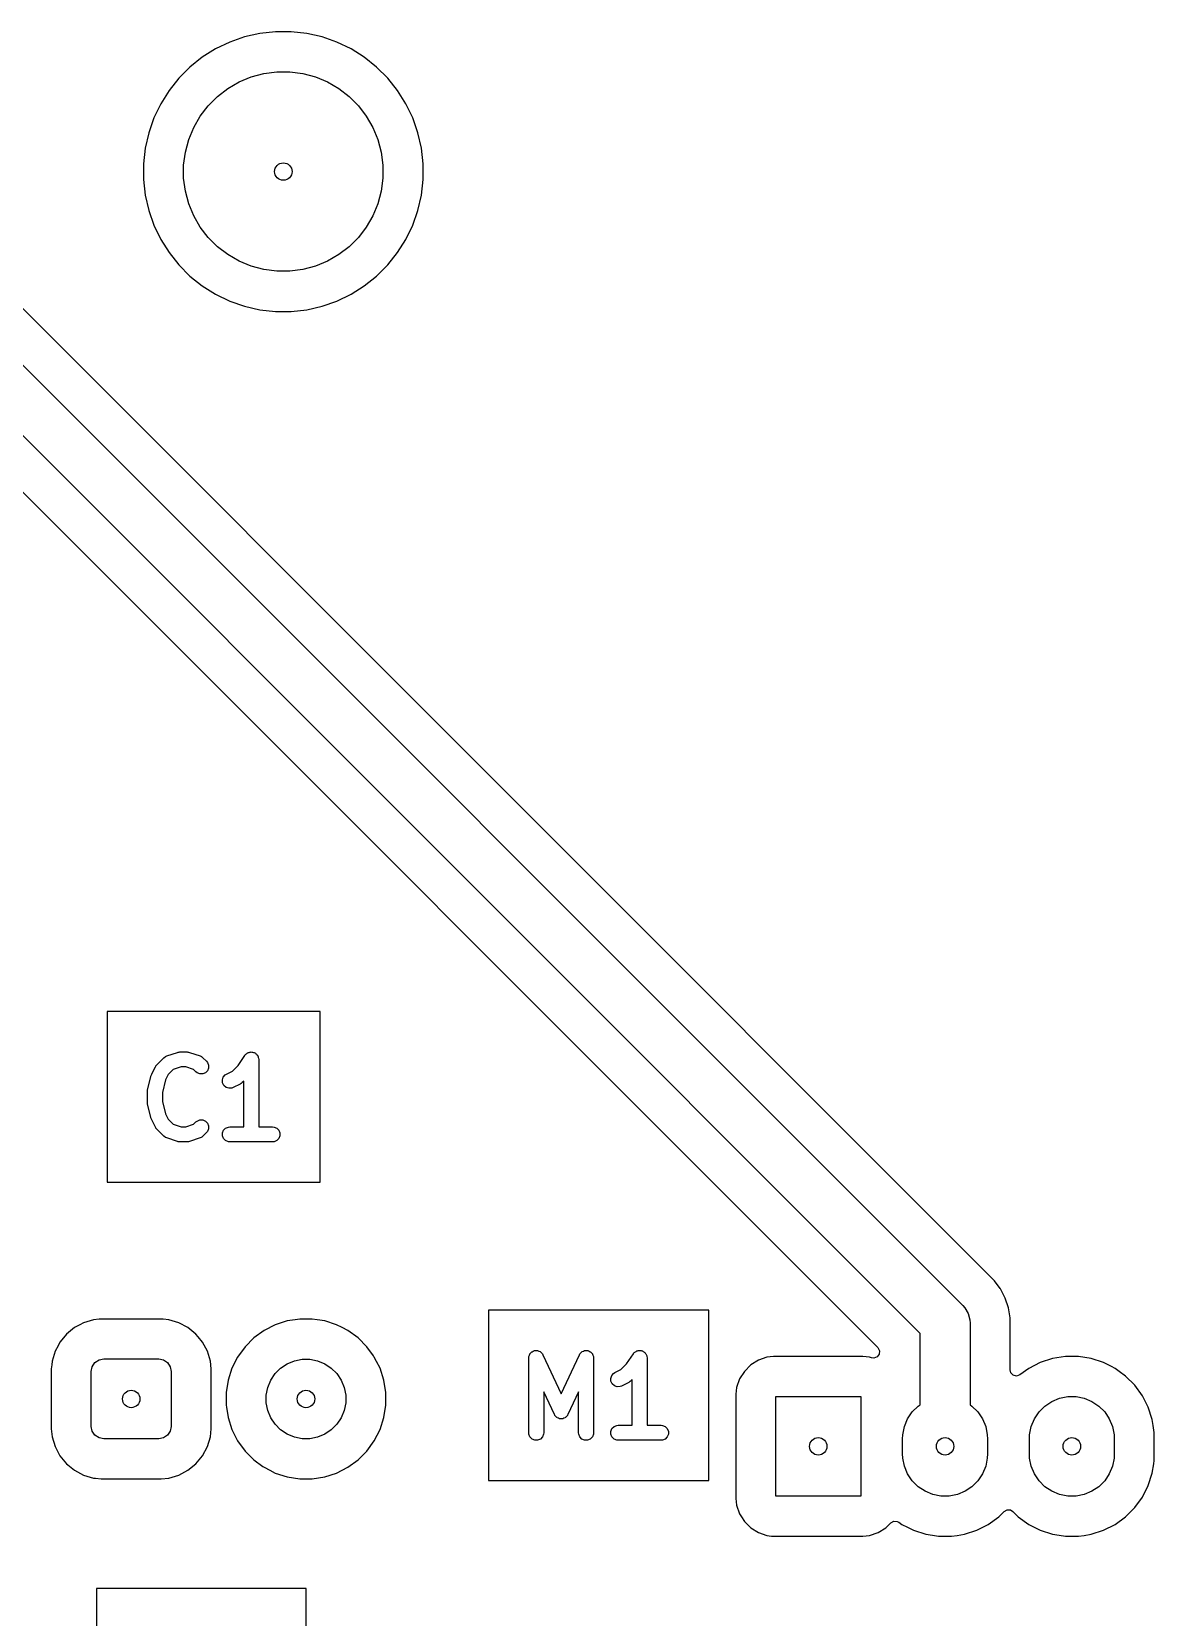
# Model space of a CAD drawing. Extents: x 20 to 124, y -124 to -20.
# Drawn here: x 61.82 to 84.3, y -94.91 to -63.16 of the extents above; entities that cross this region are included whole.
import ezdxf

# ---------------------------------------------------------------- set-up
doc = ezdxf.new("R2010")
doc.units = 0
doc.layers.add('BLACK', color=7, linetype='CONTINUOUS')
doc.layers.add('WHITE', color=7, linetype='CONTINUOUS')

msp = doc.modelspace()

# ---------------------------------------------------------------- linework, layer by layer
at = {"layer": 'BLACK', "linetype": 'CONTINUOUS'}
for p, q in [((66.697722, -63.162), (66.385172, -63.197216)), ((66.697727, -63.162), (66.697722, -63.162)), ((67.012273, -63.162), (66.697727, -63.162)), ((67.012277, -63.162), (67.012273, -63.162)), ((67.324827, -63.197216), (67.012277, -63.162)), ((65.781604, -63.371098), (65.498213, -63.507572)), ((66.078498, -63.267211), (65.781604, -63.371098)), ((66.0785, -63.26721), (66.078498, -63.267211)), ((66.385156, -63.197218), (66.0785, -63.26721)), ((66.385172, -63.197216), (66.385156, -63.197218)), ((67.324843, -63.197218), (67.324827, -63.197216)), ((67.631499, -63.26721), (67.324843, -63.197218)), ((67.631501, -63.267211), (67.631499, -63.26721)), ((67.928395, -63.371098), (67.631501, -63.267211)), ((68.211786, -63.507572), (67.928395, -63.371098)), ((65.231878, -63.674922), (64.985956, -63.871038)), ((65.498213, -63.507572), (65.231878, -63.674922)), ((68.211789, -63.507574), (68.211786, -63.507572)), ((68.478123, -63.674923), (68.211789, -63.507574)), ((68.724044, -63.871039), (68.478123, -63.674923)), ((64.763538, -64.093456), (64.567422, -64.339378)), ((64.985956, -63.871038), (64.763538, -64.093456)), ((65.970423, -64.168755), (66.212121, -64.06864)), ((66.212121, -64.06864), (66.464819, -64.000929)), ((66.464819, -64.000929), (66.724194, -63.966782)), ((66.724194, -63.966782), (66.985806, -63.966782)), ((66.985806, -63.966782), (67.245181, -64.000929)), ((67.245181, -64.000929), (67.497879, -64.06864)), ((67.497879, -64.06864), (67.739577, -64.168755)), ((68.946461, -64.093456), (68.724044, -63.871039)), ((69.142577, -64.339377), (68.946461, -64.093456)), ((64.567422, -64.339378), (64.400072, -64.605713)), ((65.536308, -64.45882), (65.74386, -64.299561)), ((65.74386, -64.299561), (65.970423, -64.168755)), ((67.739577, -64.168755), (67.96614, -64.299561)), ((67.96614, -64.299561), (68.173692, -64.45882)), ((69.309926, -64.605711), (69.142577, -64.339377)), ((64.400072, -64.605713), (64.263598, -64.889104)), ((65.192061, -64.85136), (65.35132, -64.643808)), ((65.35132, -64.643808), (65.536308, -64.45882)), ((68.173692, -64.45882), (68.35868, -64.643808)), ((68.35868, -64.643808), (68.517939, -64.85136)), ((69.446402, -64.889106), (69.309926, -64.605711)), ((64.263598, -64.889104), (64.159711, -65.185998)), ((64.96114, -65.319621), (65.061255, -65.077923)), ((65.061255, -65.077923), (65.192061, -64.85136)), ((68.517939, -64.85136), (68.648745, -65.077923)), ((68.648745, -65.077923), (68.74886, -65.319621)), ((69.550289, -65.186), (69.446402, -64.889106)), ((64.15971, -65.186), (64.089718, -65.492656)), ((64.159711, -65.185998), (64.15971, -65.186)), ((64.893429, -65.572319), (64.96114, -65.319621)), ((68.74886, -65.319621), (68.816571, -65.572319)), ((69.620282, -65.49266), (69.550289, -65.186)), ((64.089716, -65.492672), (64.0545, -65.805222)), ((64.089718, -65.492656), (64.089716, -65.492672)), ((64.859282, -65.831694), (64.893429, -65.572319)), ((68.816571, -65.572319), (68.850718, -65.831694)), ((69.655499, -65.805222), (69.620282, -65.49266)), ((64.0545, -65.805222), (64.0545, -66.119777)), ((64.859282, -66.093306), (64.859282, -65.831694)), ((68.850718, -65.831694), (68.850718, -66.093306)), ((69.6555, -65.805227), (69.655499, -65.805222)), ((69.6555, -66.119773), (69.6555, -65.805227)), ((58.098682, -66.299076), (80.463253, -88.663646)), ((81.101671, -88.169986), (58.991819, -66.060134)), ((64.0545, -66.119777), (64.089716, -66.432327)), ((64.893429, -66.352681), (64.859282, -66.093306)), ((68.850718, -66.093306), (68.816571, -66.352681)), ((69.620282, -66.43234), (69.6555, -66.119773)), ((64.089716, -66.432327), (64.089718, -66.432343)), ((64.089718, -66.432343), (64.15971, -66.738999)), ((64.96114, -66.605379), (64.893429, -66.352681)), ((65.061255, -66.847077), (64.96114, -66.605379)), ((68.74886, -66.605379), (68.648745, -66.847077)), ((68.816571, -66.352681), (68.74886, -66.605379)), ((69.550289, -66.739), (69.620282, -66.43234)), ((64.15971, -66.738999), (64.159711, -66.739001)), ((64.159711, -66.739001), (64.263598, -67.035895)), ((65.192061, -67.07364), (65.061255, -66.847077)), ((68.648745, -66.847077), (68.517939, -67.07364)), ((69.446402, -67.035894), (69.550289, -66.739)), ((79.6097, -89.224306), (57.391576, -67.006182)), ((64.263598, -67.035895), (64.400072, -67.319286)), ((65.35132, -67.281192), (65.192061, -67.07364)), ((65.536308, -67.46618), (65.35132, -67.281192)), ((68.35868, -67.281192), (68.173692, -67.46618)), ((68.517939, -67.07364), (68.35868, -67.281192)), ((69.309926, -67.319289), (69.446402, -67.035894)), ((64.400072, -67.319286), (64.400074, -67.319289)), ((64.400074, -67.319289), (64.567423, -67.585623)), ((64.567423, -67.585623), (64.763539, -67.831544)), ((65.74386, -67.625439), (65.536308, -67.46618)), ((68.173692, -67.46618), (67.96614, -67.625439)), ((68.946461, -67.831544), (69.142577, -67.585623)), ((69.142577, -67.585623), (69.309926, -67.319289)), ((57.152634, -67.899319), (78.763175, -89.50986)), ((64.763539, -67.831544), (64.985956, -68.053961)), ((65.970423, -67.756245), (65.74386, -67.625439)), ((66.212121, -67.85636), (65.970423, -67.756245)), ((66.464819, -67.924071), (66.212121, -67.85636)), ((66.724194, -67.958218), (66.464819, -67.924071)), ((67.245181, -67.924071), (66.985806, -67.958218)), ((67.497879, -67.85636), (67.245181, -67.924071)), ((67.739577, -67.756245), (67.497879, -67.85636)), ((67.96614, -67.625439), (67.739577, -67.756245)), ((68.724044, -68.053961), (68.946461, -67.831544)), ((64.985956, -68.053961), (65.231877, -68.250077)), ((65.231877, -68.250077), (65.498211, -68.417426)), ((66.985806, -67.958218), (66.724194, -67.958218)), ((68.211789, -68.417426), (68.478123, -68.250077)), ((68.478123, -68.250077), (68.724044, -68.053961)), ((65.498211, -68.417426), (65.781606, -68.553902)), ((65.781606, -68.553902), (66.0785, -68.657789)), ((67.6315, -68.657789), (67.928394, -68.553902)), ((67.928394, -68.553902), (68.211789, -68.417426)), ((66.0785, -68.657789), (66.38516, -68.727782)), ((66.38516, -68.727782), (66.697723, -68.762999)), ((66.697723, -68.762999), (66.697724, -68.763)), ((66.697724, -68.763), (66.697727, -68.763)), ((66.697727, -68.763), (67.012276, -68.763)), ((67.012276, -68.762999), (67.32484, -68.727782)), ((67.012276, -68.763), (67.012276, -68.762999)), ((67.32484, -68.727782), (67.6315, -68.657789)), ((67.596423, -82.782484), (63.325576, -82.782484)), ((63.325576, -82.782484), (63.325576, -86.198053)), ((67.596423, -86.198053), (67.596423, -82.782484)), ((64.320571, -83.849048), (64.463428, -83.706191)), ((64.463428, -83.706191), (64.486158, -83.687536)), ((64.486158, -83.687536), (64.491139, -83.685472)), ((64.491139, -83.685472), (64.495209, -83.681943)), ((64.495209, -83.681943), (64.52206, -83.669955)), ((64.52206, -83.669955), (64.736345, -83.598526)), ((64.736345, -83.598526), (64.750854, -83.595226)), ((64.750854, -83.595226), (64.754516, -83.59371)), ((64.754516, -83.59371), (64.759824, -83.593187)), ((64.759824, -83.593187), (64.765019, -83.592006)), ((64.765019, -83.592006), (64.768968, -83.592286)), ((64.768968, -83.592286), (64.78378, -83.590828)), ((64.78378, -83.590828), (64.926637, -83.590828)), ((64.926637, -83.590828), (64.941448, -83.592286)), ((64.941448, -83.592286), (64.945398, -83.592006)), ((64.945398, -83.592006), (64.950592, -83.593187)), ((64.950592, -83.593187), (64.955901, -83.59371)), ((64.955901, -83.59371), (64.959563, -83.595227)), ((64.959563, -83.595227), (64.974071, -83.598526)), ((64.974071, -83.598526), (65.188357, -83.669954)), ((65.188357, -83.669954), (65.215208, -83.681943)), ((65.215208, -83.681943), (65.219278, -83.685473)), ((65.219278, -83.685473), (65.224258, -83.687536)), ((65.224258, -83.687536), (65.246989, -83.706191)), ((65.246989, -83.706191), (65.318417, -83.777619)), ((65.318417, -83.777619), (65.337072, -83.800349)), ((65.337072, -83.800349), (65.359468, -83.854422)), ((65.952924, -83.859551), (66.087544, -83.657623)), ((66.087544, -83.657623), (66.08761, -83.657542)), ((66.08761, -83.657542), (66.087631, -83.657492)), ((66.087631, -83.657492), (66.087742, -83.65738)), ((66.087742, -83.65738), (66.106174, -83.634872)), ((66.106174, -83.634872), (66.118516, -83.626606)), ((66.118516, -83.626606), (66.129015, -83.616108)), ((66.129015, -83.616108), (66.142591, -83.610484)), ((66.142591, -83.610484), (66.154804, -83.602306)), ((66.154804, -83.602306), (66.169365, -83.599393)), ((66.169365, -83.599393), (66.183087, -83.59371)), ((66.183087, -83.59371), (66.197784, -83.59371)), ((66.197784, -83.59371), (66.212194, -83.590828)), ((66.212194, -83.590828), (66.226764, -83.59371)), ((66.226764, -83.59371), (66.241615, -83.59371)), ((66.241615, -83.59371), (66.255189, -83.599332)), ((66.255189, -83.599332), (66.269608, -83.602185)), ((66.269608, -83.602185), (66.281968, -83.610425)), ((66.281968, -83.610425), (66.295687, -83.616108)), ((66.295687, -83.616108), (66.306076, -83.626497)), ((66.306076, -83.626497), (66.318307, -83.634651)), ((66.318307, -83.634651), (66.326572, -83.646993)), ((66.326572, -83.646993), (66.337071, -83.657492)), ((66.337071, -83.657492), (66.342694, -83.671068)), ((66.342694, -83.671068), (66.350873, -83.683281)), ((66.350873, -83.683281), (66.353785, -83.697843)), ((66.353785, -83.697843), (66.359469, -83.711564)), ((66.359469, -83.711564), (66.36232, -83.740516)), ((66.36232, -83.740516), (66.362351, -83.74067)), ((66.362351, -83.74067), (66.36234, -83.740722)), ((66.36234, -83.740722), (66.362351, -83.740828)), ((66.362351, -83.740828), (66.362351, -85.090828)), ((64.138259, -84.347305), (64.209687, -84.061591)), ((64.209687, -84.061591), (64.210458, -84.059432)), ((64.210458, -84.059432), (64.210535, -84.058352)), ((64.210535, -84.058352), (64.215193, -84.046177)), ((64.215193, -84.046177), (64.21958, -84.0339)), ((64.21958, -84.0339), (64.220224, -84.033029)), ((64.220224, -84.033029), (64.221044, -84.030889)), ((64.221044, -84.030889), (64.292473, -83.888032)), ((64.292473, -83.888032), (64.3004, -83.875438)), ((64.3004, -83.875438), (64.301916, -83.871779)), ((64.301916, -83.871779), (64.305297, -83.867659)), ((64.305297, -83.867659), (64.308138, -83.863146)), ((64.308138, -83.863146), (64.311131, -83.860549)), ((64.311131, -83.860549), (64.320571, -83.849048)), ((64.549915, -84.043967), (64.496734, -84.150327)), ((64.650521, -83.943361), (64.549915, -84.043967)), ((64.808123, -83.890828), (64.650521, -83.943361)), ((64.902297, -83.890828), (64.808123, -83.890828)), ((65.059895, -83.943361), (64.902297, -83.890828)), ((65.106285, -83.989751), (65.059895, -83.943361)), ((65.129015, -84.008406), (65.106285, -83.989751)), ((65.183088, -84.030802), (65.129015, -84.008406)), ((65.241614, -84.030802), (65.183088, -84.030802)), ((65.295686, -84.008406), (65.241614, -84.030802)), ((65.337072, -83.96702), (65.295686, -84.008406)), ((65.359468, -83.912948), (65.337072, -83.96702)), ((65.359468, -83.854422), (65.359468, -83.912948)), ((65.634958, -84.150639), (65.653465, -84.095116)), ((65.653465, -84.095116), (65.691812, -84.050901)), ((65.691812, -84.050901), (65.716698, -84.035236)), ((65.716698, -84.035236), (65.837783, -83.974692)), ((65.837783, -83.974692), (65.952924, -83.859551)), ((64.13378, -84.383685), (64.134282, -84.378581)), ((64.13378, -84.597971), (64.13378, -84.383685)), ((64.133957, -84.376394), (64.135576, -84.365443)), ((64.134282, -84.378581), (64.133957, -84.376394)), ((64.135576, -84.365443), (64.136662, -84.354421)), ((64.136662, -84.354421), (64.137509, -84.352376)), ((64.137509, -84.352376), (64.138259, -84.347305)), ((64.496734, -84.150327), (64.43378, -84.402148)), ((64.43378, -84.402148), (64.43378, -84.579507)), ((65.639107, -84.209019), (65.634958, -84.150639)), ((65.665281, -84.261368), (65.639107, -84.209019)), ((65.709496, -84.299715), (65.665281, -84.261368)), ((65.765019, -84.318222), (65.709496, -84.299715)), ((65.823399, -84.314073), (65.765019, -84.318222)), ((65.850862, -84.303564), (65.823399, -84.314073)), ((65.993719, -84.232135), (65.850862, -84.303564)), ((66.006312, -84.224207), (65.993719, -84.232135)), ((66.009972, -84.222692), (66.006312, -84.224207)), ((66.014091, -84.21931), (66.009972, -84.222692)), ((66.018605, -84.21647), (66.014091, -84.21931)), ((66.021201, -84.213476), (66.018605, -84.21647)), ((66.032703, -84.204037), (66.021201, -84.213476)), ((66.062351, -84.174389), (66.032703, -84.204037)), ((66.062351, -85.090828), (66.062351, -84.174389)), ((64.134282, -84.603074), (64.13378, -84.597971)), ((64.133957, -84.605262), (64.134282, -84.603074)), ((64.135576, -84.616212), (64.133957, -84.605262)), ((64.136662, -84.627235), (64.135576, -84.616212)), ((64.137509, -84.629279), (64.136662, -84.627235)), ((64.138259, -84.634351), (64.137509, -84.629279)), ((64.209687, -84.920065), (64.138259, -84.634351)), ((64.43378, -84.579507), (64.496734, -84.831328)), ((64.210458, -84.922223), (64.209687, -84.920065)), ((64.210535, -84.923304), (64.210458, -84.922223)), ((64.215193, -84.935478), (64.210535, -84.923304)), ((64.21958, -84.947756), (64.215193, -84.935478)), ((64.220224, -84.948626), (64.21958, -84.947756)), ((64.221044, -84.950767), (64.220224, -84.948626)), ((64.292473, -85.093624), (64.221044, -84.950767)), ((64.496734, -84.831328), (64.549915, -84.937688)), ((64.549915, -84.937688), (64.65052, -85.038294)), ((64.65052, -85.038294), (64.808123, -85.090828)), ((64.902294, -85.090828), (65.059896, -85.038294)), ((65.059896, -85.038294), (65.106284, -84.991906)), ((65.106284, -84.991906), (65.129015, -84.973251)), ((65.129015, -84.973251), (65.183087, -84.950854)), ((65.183087, -84.950854), (65.241613, -84.950853)), ((65.241613, -84.950853), (65.295685, -84.97325)), ((65.295685, -84.97325), (65.337071, -85.014635)), ((65.337071, -85.014635), (65.359468, -85.068707)), ((65.359468, -85.068707), (65.359469, -85.127233)), ((64.3004, -85.106217), (64.292473, -85.093624)), ((64.301916, -85.109877), (64.3004, -85.106217)), ((64.305297, -85.113996), (64.301916, -85.109877)), ((64.308138, -85.11851), (64.305297, -85.113996)), ((64.311131, -85.121106), (64.308138, -85.11851)), ((64.320571, -85.132608), (64.311131, -85.121106)), ((64.463428, -85.275466), (64.320571, -85.132608)), ((64.486158, -85.294121), (64.463428, -85.275466)), ((64.491137, -85.296183), (64.486158, -85.294121)), ((64.495209, -85.299715), (64.491137, -85.296183)), ((64.52206, -85.311703), (64.495209, -85.299715)), ((64.736346, -85.383131), (64.52206, -85.311703)), ((64.750858, -85.38643), (64.736346, -85.383131)), ((64.754516, -85.387946), (64.750858, -85.38643)), ((64.759818, -85.388468), (64.754516, -85.387946)), ((64.76502, -85.389651), (64.759818, -85.388468)), ((64.768974, -85.389369), (64.76502, -85.389651)), ((64.78378, -85.390828), (64.768974, -85.389369)), ((64.926637, -85.390828), (64.78378, -85.390828)), ((64.808123, -85.090828), (64.902294, -85.090828)), ((64.941442, -85.389369), (64.926637, -85.390828)), ((64.945397, -85.389651), (64.941442, -85.389369)), ((64.950598, -85.388468), (64.945397, -85.389651)), ((64.955901, -85.387946), (64.950598, -85.388468)), ((64.959558, -85.38643), (64.955901, -85.387946)), ((64.974071, -85.383131), (64.959558, -85.38643)), ((65.188357, -85.311703), (64.974071, -85.383131)), ((65.215208, -85.299715), (65.188357, -85.311703)), ((65.219281, -85.296181), (65.215208, -85.299715)), ((65.224259, -85.29412), (65.219281, -85.296181)), ((65.24699, -85.275465), (65.224259, -85.29412)), ((65.318418, -85.204036), (65.24699, -85.275465)), ((65.337072, -85.181306), (65.318418, -85.204036)), ((65.359469, -85.127233), (65.337072, -85.181306)), ((65.636662, -85.211564), (65.65906, -85.157492)), ((65.636662, -85.270092), (65.636662, -85.211564)), ((65.65906, -85.324164), (65.636662, -85.270092)), ((65.65906, -85.157492), (65.700444, -85.116108)), ((65.700444, -85.365548), (65.65906, -85.324164)), ((65.700444, -85.116108), (65.754516, -85.09371)), ((65.754516, -85.387946), (65.700444, -85.365548)), ((65.754516, -85.09371), (65.78378, -85.090828)), ((65.78378, -85.390828), (65.754516, -85.387946)), ((65.78378, -85.090828), (66.062351, -85.090828)), ((66.640923, -85.390828), (65.78378, -85.390828)), ((66.362351, -85.090828), (66.640923, -85.090828)), ((66.640923, -85.090828), (66.670187, -85.09371)), ((66.670187, -85.387946), (66.640923, -85.390828)), ((66.670187, -85.09371), (66.724259, -85.116108)), ((66.724259, -85.365548), (66.670187, -85.387946)), ((66.724259, -85.116108), (66.765643, -85.157492)), ((66.765643, -85.324164), (66.724259, -85.365548)), ((66.765643, -85.157492), (66.788041, -85.211564)), ((66.788041, -85.270092), (66.765643, -85.324164)), ((66.788041, -85.211564), (66.788041, -85.270092)), ((63.325576, -86.198053), (67.596423, -86.198053)), ((81.214256, -88.324949), (81.101671, -88.169986)), ((81.221987, -88.33559), (81.214256, -88.324949)), ((81.281203, -88.451807), (81.221987, -88.33559)), ((81.314918, -88.517976), (81.281203, -88.451807)), ((81.378177, -88.712665), (81.314918, -88.517976)), ((75.375915, -88.757484), (70.963753, -88.757484)), ((70.963753, -88.757484), (70.963753, -92.171328)), ((75.375915, -92.171328), (75.375915, -88.757484)), ((80.463253, -88.663646), (80.506368, -88.71281)), ((80.506368, -88.71281), (80.506377, -88.712819)), ((80.506377, -88.712819), (80.57164, -88.825858)), ((80.57164, -88.825858), (80.605423, -88.951937)), ((81.4102, -88.914848), (81.378177, -88.712665)), ((62.673247, -89.109817), (62.513289, -89.241089)), ((62.673248, -89.109816), (62.673247, -89.109817)), ((62.67325, -89.109815), (62.673248, -89.109816)), ((62.777187, -89.054259), (62.67325, -89.109815)), ((62.855743, -89.012269), (62.777187, -89.054259)), ((63.053767, -88.952199), (62.855743, -89.012269)), ((63.169998, -88.940751), (63.053767, -88.952199)), ((63.208092, -88.937), (63.169998, -88.940751)), ((64.411308, -88.937), (63.208092, -88.937)), ((64.446505, -88.940466), (64.411308, -88.937)), ((64.565634, -88.952199), (64.446505, -88.940466)), ((64.565634, -88.9522), (64.565632, -88.952199)), ((64.565632, -88.952199), (64.565634, -88.952199)), ((64.763654, -89.012268), (64.565634, -88.9522)), ((64.94615, -89.109815), (64.763654, -89.012268)), ((64.946153, -89.109817), (64.94615, -89.109815)), ((65.10611, -89.241089), (64.946152, -89.109817)), ((64.946152, -89.109817), (64.946153, -89.109817)), ((66.470851, -89.168632), (66.26705, -89.316701)), ((66.695316, -89.05426), (66.470851, -89.168632)), ((66.934914, -88.97641), (66.695316, -89.05426)), ((67.09248, -88.951454), (66.934914, -88.97641)), ((67.183738, -88.937), (67.09248, -88.951454)), ((67.435662, -88.937), (67.183738, -88.937)), ((67.53163, -88.9522), (67.435662, -88.937)), ((67.684485, -88.97641), (67.53163, -88.9522)), ((67.924083, -89.05426), (67.684485, -88.97641)), ((68.033118, -89.109817), (67.924083, -89.05426)), ((68.148545, -89.16863), (68.033118, -89.109817)), ((68.148547, -89.168631), (68.148545, -89.16863)), ((68.148548, -89.168632), (68.148547, -89.168631)), ((68.352349, -89.316701), (68.148548, -89.168632)), ((80.605423, -88.951937), (80.605423, -88.951952)), ((80.605423, -88.951952), (80.6097, -89.0172)), ((80.6097, -89.0172), (80.6097, -90.654225)), ((81.4102, -89.954555), (81.4102, -88.914848)), ((62.343343, -89.473398), (62.284469, -89.583543)), ((62.382015, -89.40105), (62.343343, -89.473398)), ((62.419658, -89.355181), (62.382015, -89.40105)), ((62.513289, -89.241089), (62.419658, -89.355181)), ((65.149458, -89.29391), (65.10611, -89.241089)), ((65.237385, -89.40105), (65.149458, -89.29391)), ((65.334932, -89.583546), (65.237385, -89.40105)), ((66.088901, -89.49485), (65.940832, -89.698651)), ((66.088905, -89.494845), (66.088901, -89.49485)), ((66.267045, -89.316705), (66.088905, -89.494845)), ((66.26705, -89.316701), (66.267045, -89.316705)), ((68.352354, -89.316705), (68.352349, -89.316701)), ((68.530494, -89.494845), (68.352354, -89.316705)), ((68.530498, -89.49485), (68.530494, -89.494845)), ((68.659652, -89.672617), (68.530498, -89.49485)), ((78.763175, -89.50986), (78.79666, -89.571183)), ((79.6097, -90.654225), (79.6097, -89.224306)), ((62.224399, -89.781567), (62.216903, -89.857684)), ((62.284469, -89.583543), (62.224399, -89.781567)), ((63.02873, -89.891829), (63.082923, -89.810723)), ((63.082923, -89.810723), (63.164029, -89.75653)), ((63.164029, -89.75653), (63.2597, -89.7375)), ((63.2597, -89.7375), (64.3597, -89.7375)), ((64.3597, -89.7375), (64.455371, -89.75653)), ((64.455371, -89.75653), (64.536477, -89.810723)), ((64.536477, -89.810723), (64.59067, -89.891829)), ((65.395, -89.781566), (65.334932, -89.583546)), ((65.4102, -89.935892), (65.395, -89.781566)), ((65.940832, -89.698651), (65.82646, -89.923116)), ((66.802185, -89.919092), (66.932583, -89.831963)), ((66.932583, -89.831963), (67.077472, -89.771948)), ((67.077472, -89.771948), (67.231286, -89.741352)), ((67.231286, -89.741352), (67.388114, -89.741352)), ((67.388114, -89.741352), (67.541928, -89.771948)), ((67.541928, -89.771948), (67.686817, -89.831963)), ((67.686817, -89.831963), (67.817215, -89.919092)), ((68.67857, -89.698655), (68.659652, -89.672617)), ((68.723497, -89.78683), (68.67857, -89.698655)), ((68.792939, -89.923116), (68.723497, -89.78683)), ((71.770414, -89.715828), (71.772308, -89.696591)), ((71.770414, -91.215828), (71.770414, -89.715828)), ((71.772153, -89.693053), (71.772844, -89.691152)), ((71.772308, -89.696591), (71.772153, -89.693053)), ((71.772844, -89.691152), (71.773296, -89.686564)), ((71.773296, -89.686564), (71.783257, -89.662515)), ((71.783257, -89.662515), (71.792154, -89.63805)), ((71.792154, -89.63805), (71.794413, -89.635582)), ((71.794413, -89.635582), (71.795694, -89.632492)), ((71.795694, -89.632492), (71.814091, -89.614094)), ((71.814091, -89.614094), (71.831681, -89.594887)), ((71.831681, -89.594887), (71.834714, -89.593471)), ((71.834714, -89.593471), (71.837078, -89.591108)), ((71.837078, -89.591108), (71.861123, -89.581147)), ((71.861123, -89.581147), (71.884719, -89.570137)), ((71.884719, -89.570137), (71.888059, -89.56999)), ((71.888059, -89.56999), (71.89115, -89.56871)), ((71.89115, -89.56871), (71.917185, -89.56871)), ((71.917185, -89.56871), (71.943189, -89.567567)), ((71.943189, -89.567567), (71.946332, -89.56871)), ((71.946332, -89.56871), (71.949678, -89.56871)), ((71.949678, -89.56871), (71.973726, -89.578671)), ((71.973726, -89.578671), (71.998192, -89.587568)), ((71.998192, -89.587568), (72.000659, -89.589827)), ((72.000659, -89.589827), (72.00375, -89.591108)), ((72.00375, -89.591108), (72.022147, -89.609505)), ((72.022147, -89.609505), (72.041355, -89.627095)), ((72.041355, -89.627095), (72.043705, -89.631063)), ((72.043705, -89.631063), (72.045134, -89.632492)), ((72.045134, -89.632492), (72.046487, -89.63576)), ((72.046487, -89.63576), (72.056341, -89.652395)), ((72.056341, -89.652395), (72.420414, -90.432551)), ((72.420414, -90.432551), (72.784487, -89.652395)), ((72.784487, -89.652395), (72.794338, -89.635764)), ((72.794338, -89.635764), (72.795694, -89.632492)), ((72.795694, -89.632492), (72.797124, -89.631061)), ((72.797124, -89.631061), (72.799474, -89.627095)), ((72.799474, -89.627095), (72.818669, -89.609516)), ((72.818669, -89.609516), (72.837078, -89.591108)), ((72.837078, -89.591108), (72.840169, -89.589827)), ((72.840169, -89.589827), (72.842637, -89.587568)), ((72.842637, -89.587568), (72.867097, -89.578673)), ((72.867097, -89.578673), (72.89115, -89.56871)), ((72.89115, -89.56871), (72.894496, -89.56871)), ((72.894496, -89.56871), (72.897639, -89.567567)), ((72.897639, -89.567567), (72.923654, -89.56871)), ((72.923654, -89.56871), (72.949678, -89.56871)), ((72.949678, -89.56871), (72.952765, -89.569989)), ((72.952765, -89.569989), (72.95611, -89.570136)), ((72.95611, -89.570136), (72.979719, -89.581154)), ((72.979719, -89.581154), (73.00375, -89.591108)), ((73.00375, -89.591108), (73.006113, -89.593471)), ((73.006113, -89.593471), (73.009147, -89.594887)), ((73.009147, -89.594887), (73.026736, -89.614094)), ((73.026736, -89.614094), (73.045134, -89.632492)), ((73.045134, -89.632492), (73.046414, -89.635582)), ((73.046414, -89.635582), (73.048674, -89.63805)), ((73.048674, -89.63805), (73.057571, -89.662518)), ((73.057571, -89.662518), (73.067532, -89.686564)), ((73.067532, -89.686564), (73.067983, -89.691151)), ((73.067983, -89.691151), (73.068675, -89.693052)), ((73.068675, -89.693052), (73.068519, -89.69659)), ((73.068519, -89.69659), (73.070414, -89.715828)), ((73.070414, -89.715828), (73.070414, -91.215828)), ((73.617275, -89.949692), (73.732416, -89.834551)), ((73.732416, -89.834551), (73.867036, -89.632623)), ((73.867036, -89.632623), (73.867102, -89.632542)), ((73.867102, -89.632542), (73.867123, -89.632492)), ((73.867123, -89.632492), (73.867234, -89.63238)), ((73.867234, -89.63238), (73.885666, -89.609872)), ((73.885666, -89.609872), (73.898008, -89.601606)), ((73.898008, -89.601606), (73.908507, -89.591108)), ((73.908507, -89.591108), (73.922083, -89.585484)), ((73.922083, -89.585484), (73.934296, -89.577306)), ((73.934296, -89.577306), (73.948857, -89.574393)), ((73.948857, -89.574393), (73.962579, -89.56871)), ((73.962579, -89.56871), (73.977276, -89.56871)), ((73.977276, -89.56871), (73.991686, -89.565828)), ((73.991686, -89.565828), (74.006256, -89.56871)), ((74.006256, -89.56871), (74.021107, -89.56871)), ((74.021107, -89.56871), (74.034681, -89.574332)), ((74.034681, -89.574332), (74.0491, -89.577185)), ((74.0491, -89.577185), (74.06146, -89.585425)), ((74.06146, -89.585425), (74.075179, -89.591108)), ((74.075179, -89.591108), (74.085568, -89.601497)), ((74.085568, -89.601497), (74.097799, -89.609651)), ((74.097799, -89.609651), (74.106064, -89.621993)), ((74.106064, -89.621993), (74.116563, -89.632492)), ((74.116563, -89.632492), (74.122186, -89.646068)), ((74.122186, -89.646068), (74.130365, -89.658281)), ((74.130365, -89.658281), (74.133277, -89.672843)), ((74.133277, -89.672843), (74.138961, -89.686564)), ((74.138961, -89.686564), (74.141812, -89.715516)), ((74.141812, -89.715516), (74.141843, -89.71567)), ((74.141843, -89.71567), (74.141832, -89.715722)), ((74.141832, -89.715722), (74.141843, -89.715828)), ((74.141843, -89.715828), (74.141843, -91.065828)), ((76.370176, -89.761711), (76.217437, -89.857684)), ((76.540445, -89.702131), (76.370176, -89.761711)), ((76.54045, -89.70213), (76.540445, -89.702131)), ((76.674739, -89.687), (76.54045, -89.70213)), ((76.674746, -89.687), (76.674739, -89.687)), ((78.464654, -89.687), (76.674746, -89.687)), ((78.46466, -89.687), (78.464654, -89.687)), ((78.598949, -89.70213), (78.46466, -89.687)), ((78.598957, -89.702132), (78.598949, -89.70213)), ((78.63454, -89.714583), (78.598957, -89.702132)), ((78.68434, -89.721225), (78.63454, -89.714583)), ((78.749804, -89.696808), (78.68434, -89.721225)), ((78.791676, -89.640875), (78.749804, -89.696808)), ((78.79666, -89.571183), (78.791676, -89.640875)), ((82.016123, -89.807922), (81.784645, -89.925868)), ((82.263206, -89.72764), (82.016123, -89.807922)), ((82.519798, -89.687), (82.263206, -89.72764)), ((82.519803, -89.687), (82.519798, -89.687)), ((82.779597, -89.687), (82.519803, -89.687)), ((82.779602, -89.687), (82.779597, -89.687)), ((83.036193, -89.72764), (82.779602, -89.687)), ((83.283276, -89.807922), (83.036193, -89.72764)), ((83.442464, -89.889034), (83.283276, -89.807922)), ((62.216903, -89.857684), (62.2092, -89.935892)), ((62.2092, -89.935892), (62.2092, -91.139108)), ((63.0097, -89.9875), (63.02873, -89.891829)), ((63.0097, -91.0875), (63.0097, -89.9875)), ((64.59067, -89.891829), (64.6097, -89.9875)), ((64.6097, -89.9875), (64.6097, -91.0875)), ((65.4102, -90.411538), (65.4102, -89.935892)), ((65.82646, -89.923116), (65.74861, -90.162714)), ((66.544148, -90.305272), (66.604163, -90.160383)), ((66.604163, -90.160383), (66.691292, -90.029985)), ((66.691292, -90.029985), (66.802185, -89.919092)), ((67.817215, -89.919092), (67.928108, -90.029985)), ((67.928108, -90.029985), (68.015237, -90.160383)), ((68.015237, -90.160383), (68.075252, -90.305272)), ((68.792939, -89.923118), (68.792939, -89.923116)), ((68.792941, -89.923121), (68.792939, -89.923118)), ((68.87079, -90.162715), (68.792941, -89.923121)), ((73.41445, -90.125639), (73.432957, -90.070116)), ((73.418599, -90.184019), (73.41445, -90.125639)), ((73.432957, -90.070116), (73.471304, -90.025901)), ((73.471304, -90.025901), (73.49619, -90.010236)), ((73.49619, -90.010236), (73.617275, -89.949692)), ((73.841843, -90.149389), (73.812195, -90.179037)), ((73.841843, -91.065828), (73.841843, -90.149389)), ((75.993911, -90.137976), (75.934331, -90.308245)), ((76.089884, -89.985237), (75.993911, -90.137976)), ((76.217437, -89.857684), (76.089884, -89.985237)), ((81.42453, -90.012422), (81.4102, -89.954555)), ((81.473225, -90.062527), (81.42453, -90.012422)), ((81.541279, -90.078353), (81.473225, -90.062527)), ((81.607085, -90.054873), (81.541279, -90.078353)), ((81.784645, -89.925868), (81.607085, -90.054873)), ((83.514751, -89.925866), (83.442464, -89.889034)), ((83.514753, -89.925867), (83.514751, -89.925866)), ((83.514754, -89.925868), (83.514753, -89.925867)), ((83.59647, -89.985238), (83.514754, -89.925868)), ((83.724929, -90.078569), (83.59647, -89.985238)), ((83.908631, -90.262271), (83.724929, -90.078569)), ((65.4102, -91.139108), (65.4102, -90.411538)), ((65.74861, -90.162715), (65.7092, -90.411538)), ((65.7092, -90.411538), (65.7092, -90.663462)), ((65.74861, -90.162714), (65.74861, -90.162715)), ((66.513552, -90.459086), (66.544148, -90.305272)), ((66.513552, -90.615914), (66.513552, -90.459086)), ((68.075252, -90.305272), (68.105848, -90.459086)), ((68.105848, -90.459086), (68.105848, -90.615914)), ((68.9102, -90.411538), (68.87079, -90.162715)), ((68.9102, -90.663462), (68.9102, -90.411538)), ((72.284487, -90.85069), (72.070414, -90.391961)), ((72.070414, -90.391961), (72.070414, -91.215828)), ((72.770414, -90.391962), (72.556341, -90.85069)), ((72.770414, -91.215828), (72.770414, -90.391962)), ((73.444773, -90.236368), (73.418599, -90.184019)), ((73.488988, -90.274715), (73.444773, -90.236368)), ((73.544511, -90.293222), (73.488988, -90.274715)), ((73.602891, -90.289073), (73.544511, -90.293222)), ((73.630354, -90.278564), (73.602891, -90.289073)), ((73.773211, -90.207135), (73.630354, -90.278564)), ((73.785804, -90.199207), (73.773211, -90.207135)), ((73.789464, -90.197692), (73.785804, -90.199207)), ((73.793583, -90.19431), (73.789464, -90.197692)), ((73.798097, -90.19147), (73.793583, -90.19431)), ((73.800693, -90.188476), (73.798097, -90.19147)), ((73.812195, -90.179037), (73.800693, -90.188476)), ((75.93433, -90.30825), (75.9192, -90.442539)), ((75.9192, -90.442539), (75.9192, -92.53246)), ((75.934331, -90.308245), (75.93433, -90.30825)), ((84.061334, -90.472449), (83.908631, -90.262271)), ((84.136487, -90.619945), (84.061334, -90.472449)), ((65.7092, -90.663462), (65.715609, -90.703928)), ((65.715609, -90.703928), (65.74861, -90.912285)), ((66.544148, -90.769728), (66.513552, -90.615914)), ((66.604163, -90.914617), (66.544148, -90.769728)), ((68.075252, -90.769728), (68.015237, -90.914617)), ((68.105848, -90.615914), (68.075252, -90.769728)), ((68.87079, -90.912285), (68.9102, -90.663462)), ((76.7197, -92.4875), (76.7197, -90.4875)), ((76.7197, -90.4875), (78.4197, -90.4875)), ((78.4197, -90.4875), (78.4197, -92.4875)), ((79.452641, -90.798266), (79.570466, -90.680441)), ((79.570466, -90.680441), (79.6097, -90.654225)), ((80.6097, -90.654225), (80.648934, -90.680441)), ((80.648934, -90.680441), (80.766759, -90.798266)), ((81.992641, -90.798266), (82.110466, -90.680441)), ((82.110466, -90.680441), (82.249013, -90.587867)), ((82.249013, -90.587867), (82.402958, -90.524101)), ((82.402958, -90.524101), (82.566385, -90.491593)), ((82.566385, -90.491593), (82.733015, -90.491593)), ((82.733015, -90.491593), (82.896442, -90.524101)), ((82.896442, -90.524101), (83.050387, -90.587867)), ((83.050387, -90.587867), (83.188934, -90.680441)), ((83.188934, -90.680441), (83.306759, -90.798266)), ((84.179277, -90.703923), (84.136487, -90.619945)), ((84.179277, -90.703925), (84.179277, -90.703923)), ((84.179279, -90.703928), (84.179277, -90.703925)), ((84.25956, -90.951007), (84.179279, -90.703928)), ((63.02873, -91.183171), (63.0097, -91.0875)), ((64.6097, -91.0875), (64.59067, -91.183171)), ((65.74861, -90.912285), (65.82646, -91.151883)), ((66.691292, -91.045015), (66.604163, -90.914617)), ((66.802185, -91.155908), (66.691292, -91.045015)), ((67.928108, -91.045015), (67.817215, -91.155908)), ((68.015237, -90.914617), (67.928108, -91.045015)), ((68.792941, -91.151879), (68.87079, -90.912285)), ((72.290833, -90.861403), (72.284487, -90.85069)), ((72.292154, -90.865035), (72.290833, -90.861403)), ((72.294505, -90.867603), (72.292154, -90.865035)), ((72.299474, -90.87599), (72.294505, -90.867603)), ((72.316279, -90.89138), (72.299474, -90.87599)), ((72.331681, -90.908198), (72.316279, -90.89138)), ((72.337724, -90.911018), (72.331681, -90.908198)), ((72.342637, -90.915517), (72.337724, -90.911018)), ((72.364057, -90.923306), (72.342637, -90.915517)), ((72.384719, -90.932948), (72.364057, -90.923306)), ((72.391376, -90.93324), (72.384719, -90.932948)), ((72.397639, -90.935518), (72.391376, -90.93324)), ((72.420418, -90.934517), (72.397639, -90.935518)), ((72.443189, -90.935518), (72.420418, -90.934517)), ((72.449448, -90.933241), (72.443189, -90.935518)), ((72.45611, -90.932949), (72.449448, -90.933241)), ((72.476777, -90.923304), (72.45611, -90.932949)), ((72.498192, -90.915517), (72.476777, -90.923304)), ((72.503105, -90.911017), (72.498192, -90.915517)), ((72.509147, -90.908198), (72.503105, -90.911017)), ((72.524542, -90.891385), (72.509147, -90.908198)), ((72.541355, -90.87599), (72.524542, -90.891385)), ((72.546323, -90.867601), (72.541355, -90.87599)), ((72.548674, -90.865035), (72.546323, -90.867601)), ((72.549993, -90.861405), (72.548674, -90.865035)), ((72.556341, -90.85069), (72.549993, -90.861405)), ((73.438552, -91.132492), (73.479936, -91.091108)), ((73.479936, -91.091108), (73.534008, -91.06871)), ((73.534008, -91.06871), (73.563272, -91.065828)), ((73.563272, -91.065828), (73.841843, -91.065828)), ((74.141843, -91.065828), (74.420415, -91.065828)), ((74.420415, -91.065828), (74.449679, -91.06871)), ((74.449679, -91.06871), (74.503751, -91.091108)), ((74.503751, -91.091108), (74.545135, -91.132492)), ((79.263793, -91.254185), (79.296301, -91.090758)), ((79.296301, -91.090758), (79.360067, -90.936813)), ((79.360067, -90.936813), (79.452641, -90.798266)), ((80.766759, -90.798266), (80.859333, -90.936813)), ((80.859333, -90.936813), (80.923099, -91.090758)), ((80.923099, -91.090758), (80.955607, -91.254185)), ((81.803793, -91.254185), (81.836301, -91.090758)), ((81.836301, -91.090758), (81.900067, -90.936813)), ((81.900067, -90.936813), (81.992641, -90.798266)), ((83.306759, -90.798266), (83.399333, -90.936813)), ((83.399333, -90.936813), (83.463099, -91.090758)), ((83.463099, -91.090758), (83.495607, -91.254185)), ((84.278647, -91.071521), (84.25956, -90.951007)), ((84.3002, -91.207597), (84.278647, -91.071521)), ((62.2092, -91.139108), (62.214202, -91.189898)), ((62.214202, -91.189898), (62.224399, -91.293432)), ((62.224399, -91.293432), (62.2244, -91.293434)), ((62.2244, -91.293434), (62.284468, -91.491454)), ((63.082923, -91.264277), (63.02873, -91.183171)), ((63.164029, -91.31847), (63.082923, -91.264277)), ((63.2597, -91.3375), (63.164029, -91.31847)), ((64.3597, -91.3375), (63.2597, -91.3375)), ((64.455371, -91.31847), (64.3597, -91.3375)), ((64.536477, -91.264277), (64.455371, -91.31847)), ((64.59067, -91.183171), (64.536477, -91.264277)), ((65.334932, -91.491454), (65.395, -91.293434)), ((65.395, -91.293434), (65.4102, -91.139108)), ((65.82646, -91.151883), (65.940832, -91.376348)), ((65.940832, -91.376348), (66.088901, -91.580149)), ((66.932583, -91.243037), (66.802185, -91.155908)), ((67.077472, -91.303052), (66.932583, -91.243037)), ((67.231286, -91.333648), (67.077472, -91.303052)), ((67.388114, -91.333648), (67.231286, -91.333648)), ((67.541928, -91.303052), (67.388114, -91.333648)), ((67.686817, -91.243037), (67.541928, -91.303052)), ((67.817215, -91.155908), (67.686817, -91.243037)), ((68.530493, -91.580156), (68.67857, -91.376345)), ((68.67857, -91.376345), (68.792941, -91.151879)), ((71.773296, -91.245092), (71.770414, -91.215828)), ((71.795694, -91.299164), (71.773296, -91.245092)), ((71.837078, -91.340548), (71.795694, -91.299164)), ((71.89115, -91.362946), (71.837078, -91.340548)), ((71.949678, -91.362946), (71.89115, -91.362946)), ((72.00375, -91.340548), (71.949678, -91.362946)), ((72.045134, -91.299164), (72.00375, -91.340548)), ((72.067532, -91.245092), (72.045134, -91.299164)), ((72.070414, -91.215828), (72.067532, -91.245092)), ((72.773296, -91.245092), (72.770414, -91.215828)), ((72.795694, -91.299164), (72.773296, -91.245092)), ((72.837078, -91.340548), (72.795694, -91.299164)), ((72.89115, -91.362946), (72.837078, -91.340548)), ((72.949678, -91.362946), (72.89115, -91.362946)), ((73.00375, -91.340548), (72.949678, -91.362946)), ((73.045134, -91.299164), (73.00375, -91.340548)), ((73.067532, -91.245092), (73.045134, -91.299164)), ((73.070414, -91.215828), (73.067532, -91.245092)), ((73.416154, -91.186564), (73.438552, -91.132492)), ((73.416154, -91.245092), (73.416154, -91.186564)), ((73.438552, -91.299164), (73.416154, -91.245092)), ((73.479936, -91.340548), (73.438552, -91.299164)), ((73.534008, -91.362946), (73.479936, -91.340548)), ((73.563272, -91.365828), (73.534008, -91.362946)), ((74.420415, -91.365828), (73.563272, -91.365828)), ((74.449679, -91.362946), (74.420415, -91.365828)), ((74.503751, -91.340548), (74.449679, -91.362946)), ((74.545135, -91.299164), (74.503751, -91.340548)), ((74.545135, -91.132492), (74.567533, -91.186564)), ((74.567533, -91.245092), (74.545135, -91.299164)), ((74.567533, -91.186564), (74.567533, -91.245092)), ((79.2597, -91.3375), (79.263793, -91.254185)), ((79.2597, -91.6375), (79.2597, -91.3375)), ((80.955607, -91.254185), (80.9597, -91.3375)), ((80.9597, -91.3375), (80.9597, -91.6375)), ((81.7997, -91.3375), (81.803793, -91.254185)), ((81.7997, -91.6375), (81.7997, -91.3375)), ((83.495607, -91.254185), (83.4997, -91.3375)), ((83.4997, -91.3375), (83.4997, -91.6375)), ((84.3002, -91.767402), (84.3002, -91.207597)), ((62.284468, -91.491454), (62.382015, -91.67395)), ((62.382015, -91.67395), (62.382017, -91.673952)), ((62.382017, -91.673952), (62.513289, -91.83391)), ((65.10611, -91.83391), (65.237385, -91.67395)), ((65.237385, -91.67395), (65.334932, -91.491454)), ((66.088901, -91.580149), (66.088905, -91.580154)), ((66.088905, -91.580154), (66.267045, -91.758294)), ((68.352356, -91.758293), (68.530493, -91.580156)), ((79.263793, -91.720815), (79.2597, -91.6375)), ((79.296301, -91.884242), (79.263793, -91.720815)), ((80.955607, -91.720815), (80.923099, -91.884242)), ((80.9597, -91.6375), (80.955607, -91.720815)), ((81.803793, -91.720815), (81.7997, -91.6375)), ((81.836301, -91.884242), (81.803793, -91.720815)), ((83.495607, -91.720815), (83.463099, -91.884242)), ((83.4997, -91.6375), (83.495607, -91.720815)), ((62.513289, -91.83391), (62.541068, -91.856707)), ((62.541068, -91.856707), (62.67325, -91.965185)), ((62.67325, -91.965185), (62.855746, -92.062732)), ((62.855746, -92.062732), (63.053766, -92.1228)), ((64.565634, -92.1228), (64.763654, -92.062732)), ((64.763654, -92.062732), (64.94615, -91.965185)), ((64.94615, -91.965185), (65.10611, -91.83391)), ((66.267045, -91.758294), (66.26705, -91.758298)), ((66.26705, -91.758298), (66.444817, -91.887452)), ((66.444817, -91.887452), (66.470855, -91.90637)), ((66.470855, -91.90637), (66.586286, -91.965185)), ((66.586286, -91.965185), (66.695316, -92.020739)), ((66.695316, -92.020739), (66.695318, -92.020739)), ((66.695318, -92.020739), (66.695321, -92.020741)), ((66.695321, -92.020741), (66.934915, -92.09859)), ((67.684485, -92.09859), (67.924079, -92.020741)), ((67.924079, -92.020741), (68.148545, -91.90637)), ((68.148545, -91.90637), (68.352356, -91.758293)), ((79.360067, -92.038187), (79.296301, -91.884242)), ((79.452641, -92.176734), (79.360067, -92.038187)), ((80.859333, -92.038187), (80.766759, -92.176734)), ((80.923099, -91.884242), (80.859333, -92.038187)), ((81.900067, -92.038187), (81.836301, -91.884242)), ((81.992641, -92.176734), (81.900067, -92.038187)), ((83.399333, -92.038187), (83.306759, -92.176734)), ((83.463099, -91.884242), (83.399333, -92.038187)), ((84.179279, -92.271072), (84.25956, -92.023993)), ((84.25956, -92.023993), (84.289674, -91.833858)), ((84.289674, -91.833858), (84.3002, -91.767402)), ((63.053766, -92.1228), (63.053765, -92.1228)), ((63.053765, -92.1228), (63.092347, -92.1266)), ((63.092347, -92.1266), (63.208092, -92.138)), ((63.208092, -92.138), (63.208095, -92.138)), ((63.208095, -92.138), (64.411305, -92.138)), ((64.411305, -92.138), (64.411308, -92.138)), ((64.411308, -92.138), (64.565634, -92.1228)), ((66.934915, -92.09859), (67.183738, -92.138)), ((67.183738, -92.138), (67.183739, -92.138)), ((67.183739, -92.138), (67.435661, -92.138)), ((67.435661, -92.138), (67.435662, -92.138)), ((67.435662, -92.138), (67.684485, -92.09859)), ((70.963753, -92.171328), (75.375915, -92.171328)), ((79.570466, -92.294559), (79.452641, -92.176734)), ((79.709013, -92.387133), (79.570466, -92.294559)), ((80.648934, -92.294559), (80.510387, -92.387133)), ((80.766759, -92.176734), (80.648934, -92.294559)), ((82.110466, -92.294559), (81.992641, -92.176734)), ((82.249013, -92.387133), (82.110466, -92.294559)), ((83.188934, -92.294559), (83.050387, -92.387133)), ((83.306759, -92.176734), (83.188934, -92.294559)), ((84.061334, -92.502551), (84.179279, -92.271072)), ((75.9192, -92.53246), (75.93433, -92.666749)), ((75.93433, -92.666749), (75.934331, -92.666754)), ((75.934331, -92.666754), (75.993911, -92.837023)), ((78.4197, -92.4875), (76.7197, -92.4875)), ((79.862958, -92.450899), (79.709013, -92.387133)), ((80.026385, -92.483407), (79.862958, -92.450899)), ((80.193015, -92.483407), (80.026385, -92.483407)), ((80.356442, -92.450899), (80.193015, -92.483407)), ((80.510387, -92.387133), (80.356442, -92.450899)), ((82.402958, -92.450899), (82.249013, -92.387133)), ((82.566385, -92.483407), (82.402958, -92.450899)), ((82.733015, -92.483407), (82.566385, -92.483407)), ((82.896442, -92.450899), (82.733015, -92.483407)), ((83.050387, -92.387133), (82.896442, -92.450899)), ((83.908631, -92.712729), (84.061334, -92.502551)), ((75.993911, -92.837023), (76.031238, -92.896428)), ((76.031238, -92.896428), (76.089884, -92.989762)), ((76.089884, -92.989762), (76.217438, -93.117316)), ((78.921962, -93.117316), (79.022355, -93.016923)), ((79.022355, -93.016923), (79.083678, -92.983438)), ((79.083678, -92.983438), (79.15337, -92.988422)), ((79.15337, -92.988422), (79.182918, -93.004283)), ((79.182918, -93.004283), (79.244649, -93.049134)), ((80.974751, -93.049134), (81.184929, -92.896431)), ((81.184929, -92.896431), (81.292019, -92.789341)), ((81.292019, -92.789341), (81.353342, -92.755856)), ((81.353342, -92.755856), (81.423034, -92.76084)), ((81.423034, -92.76084), (81.467381, -92.789341)), ((81.467381, -92.789341), (81.574471, -92.896431)), ((81.574471, -92.896431), (81.784649, -93.049134)), ((83.514751, -93.049134), (83.724929, -92.896431)), ((83.724929, -92.896431), (83.908631, -92.712729)), ((76.217438, -93.117316), (76.370178, -93.213289)), ((76.370178, -93.213289), (76.540445, -93.272868)), ((76.540445, -93.272868), (76.54045, -93.272869)), ((76.54045, -93.272869), (76.630946, -93.283065)), ((76.630946, -93.283065), (76.67474, -93.287999)), ((76.67474, -93.287999), (76.674743, -93.288)), ((76.674743, -93.288), (76.674746, -93.288)), ((76.674746, -93.288), (78.464657, -93.288)), ((78.464657, -93.288), (78.464658, -93.287999)), ((78.464658, -93.287999), (78.531804, -93.280434)), ((78.531804, -93.280434), (78.598949, -93.272869)), ((78.598949, -93.272869), (78.598952, -93.272868)), ((78.598952, -93.272868), (78.598955, -93.272868)), ((78.598955, -93.272868), (78.769222, -93.213289)), ((78.769222, -93.213289), (78.921962, -93.117316)), ((79.244649, -93.049134), (79.354012, -93.104857)), ((79.354012, -93.104857), (79.476123, -93.167077)), ((79.476123, -93.167077), (79.476125, -93.167077)), ((79.476125, -93.167077), (79.476128, -93.167079)), ((79.476128, -93.167079), (79.723207, -93.24736)), ((79.723207, -93.24736), (79.855406, -93.268297)), ((79.855406, -93.268297), (79.979798, -93.288)), ((79.979798, -93.288), (79.979803, -93.288)), ((79.979803, -93.288), (80.239602, -93.288)), ((80.239602, -93.288), (80.352998, -93.270039)), ((80.352998, -93.270039), (80.496193, -93.24736)), ((80.496193, -93.24736), (80.743272, -93.167079)), ((80.743272, -93.167079), (80.974751, -93.049134)), ((81.784649, -93.049134), (81.918461, -93.117315)), ((81.918461, -93.117315), (82.016123, -93.167077)), ((82.016123, -93.167077), (82.016125, -93.167077)), ((82.016125, -93.167077), (82.016128, -93.167079)), ((82.016128, -93.167079), (82.263207, -93.24736)), ((82.263207, -93.24736), (82.395406, -93.268297)), ((82.395406, -93.268297), (82.519798, -93.288)), ((82.519798, -93.288), (82.519803, -93.288)), ((82.519803, -93.288), (82.779602, -93.288)), ((82.779602, -93.288), (82.892998, -93.270039)), ((82.892998, -93.270039), (83.036193, -93.24736)), ((83.036193, -93.24736), (83.283272, -93.167079)), ((83.283272, -93.167079), (83.514751, -93.049134)), ((67.310797, -94.333603), (63.112357, -94.333603)), ((63.112357, -94.333603), (63.112357, -97.749155)), ((67.310797, -97.749155), (67.310797, -94.333603))]:
    msp.add_line(p, q, dxfattribs=at)
at = {"layer": 'BLACK'}
for centre in [(66.855, -65.9625), (63.8097, -90.5375), (67.3097, -90.5375), (77.5697, -91.4875), (80.1097, -91.4875), (82.6497, -91.4875)]:
    msp.add_circle(centre, 0.175, dxfattribs=at)
at = {"layer": 'WHITE'}
for centre in [(66.855, -65.9625), (63.8097, -90.5375), (67.3097, -90.5375), (77.5697, -91.4875), (80.1097, -91.4875), (82.6497, -91.4875)]:
    msp.add_circle(centre, 0.175, dxfattribs=at)

doc.saveas('drawing.dxf')
